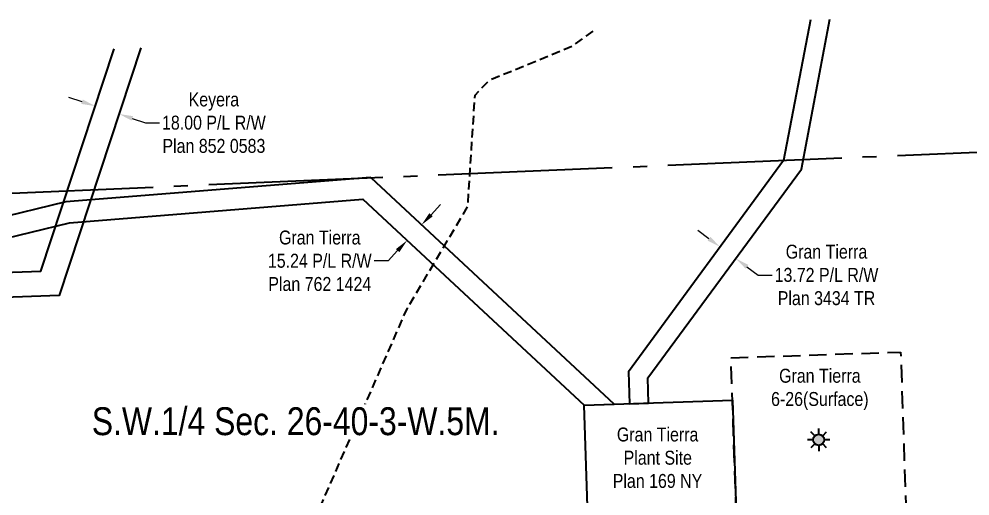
# Model space of a CAD drawing. Extents: x 675519 to 688669, y 5804595 to 5836613.
# Drawn here: x 680842 to 681525, y 5816683 to 5817025 of the extents above; entities that cross this region are included whole.
import ezdxf

# ---------------------------------------------------------------- set-up
doc = ezdxf.new("R2010")
doc.units = 0
doc.header["$LTSCALE"] = 5
doc.header["$PDMODE"] = 3
doc.header["$PDSIZE"] = 10
for name, pattern in [('foc-ACCESSROAD', [3.75, 2.5, -1.25]), ('foc-QUARTERLINE', [33, 25, -3, 2, -3]), ('UG_PIPE', [1.875, 1.25, -0.625])]:
    doc.linetypes.add(name, pattern=pattern)
doc.layers.get('Defpoints').update_dxf_attribs({"color": 9})
for name, color, linetype in [('AS-PIPE-UG', 44, 'UG_PIPE'), ('C-SYMBOL', 7, 'Continuous'), ('F-RW', 190, 'Continuous'), ('F-WS', 190, 'foc-ACCESSROAD'), ('F-WS-S', 8, 'Continuous'), ('L-QSEC', 8, 'foc-QUARTERLINE')]:
    doc.layers.add(name, color=color, linetype=linetype)
doc.layers.add('F-RW-T', color=190, linetype='Continuous', lineweight=9)
doc.layers.add('F-WS-T', color=190, linetype='Continuous', lineweight=9)
doc.styles.add('175L', font='ARIALN.TTF', dxfattribs={"height": 20})
doc.styles.add('80CG', font='ARIALN.TTF', dxfattribs={"height": 10})
doc.dimstyles.new('Compass 5 000', dxfattribs={"dimscale": 5, "dimtxt": 9, "dimasz": 2, "dimexe": 0.2, "dimexo": 0.0625, "dimgap": 0.5, "dimtad": 0, "dimtih": 1, "dimtoh": 1, "dimzin": 0, "dimdsep": 46, "dimtxsty": '80CG', "dimcen": 0.1, "dimse1": 1, "dimse2": 1, "dimclrd": 256, "dimclrt": 256, "dimaunit": 1, "dimadec": 4, "dimazin": 0, "dimtfac": 0.06, "dimtofl": 0, "dimtmove": 0, "dimatfit": 1, "dimfxl": 0.2, "dimtolj": 1, "dimtzin": 0, "dimlwd": -1, "dimarcsym": 0})

# ---------------------------------------------------------------- blocks, each defined once
blk = doc.blocks.new('GAS')
h = blk.add_hatch(color=255)
h.dxf.hatch_style = 1
edge = h.paths.add_edge_path()
edge.add_arc((0, 0), 0.9, 0, 360)
for p, q in [((0, 0.81), (0, 1.62)), ((-0.81, 0), (-1.62, 0)), ((-0.57, 0.57), (-1.14, 1.14)), ((0.57, 0.57), (1.14, 1.14)), ((1.62, 0), (0.81, 0)), ((-0.57, -0.57), (-1.14, -1.14)), ((0, -0.81), (0, -1.62)), ((1.14, -1.14), (0.57, -0.57))]:
    blk.add_line(p, q)
blk.add_circle((0, 0), 0.8)
blk = doc.blocks.new('*D608')
at = {"layer": 'Defpoints', "color": 0, "transparency": 16777216}
for p in [(681342.79, 5816857.19), (681353.94, 5816848.97), (681357.09, 5816853.24)]:
    blk.add_point(p, dxfattribs=at)
at = {"layer": 'F-RW-T', "transparency": 16777216}
for p, q in [((681337.89, 5816867.39), (681329.83, 5816873.33)), ((681365.14, 5816847.31), (681373.19, 5816841.38)), ((681373.19, 5816841.38), (681383.19, 5816841.38))]:
    blk.add_line(p, q, dxfattribs=at)
for points in [[(681338.87, 5816868.74), (681336.9, 5816866.05), (681345.94, 5816861.46)], [(681366.13, 5816848.65), (681364.15, 5816845.97), (681357.09, 5816853.24)]]:
    blk.add_solid(points, dxfattribs=at)
at = {"layer": 'F-RW-T', "transparency": 16777216, "insert": (681422.28, 5816841.38), "char_height": 10, "attachment_point": 5, "style": '80CG'}
blk.add_mtext('\\A1;Gran Tierra\\P13.72 P/L R/W\\PPlan 3434 TR', dxfattribs=at)
blk = doc.blocks.new('*D609')
at = {"layer": 'Defpoints', "color": 0, "transparency": 16777216}
for p in [(681127.85, 5816880.71), (681117.47, 5816869.56), (681121.1, 5816866.17)]:
    blk.add_point(p, dxfattribs=at)
at = {"layer": 'F-RW-T', "transparency": 16777216}
for p, q in [((681138.29, 5816884.64), (681145.11, 5816891.96)), ((681114.28, 5816858.85), (681107.47, 5816851.54)), ((681107.47, 5816851.54), (681097.47, 5816851.54))]:
    blk.add_line(p, q, dxfattribs=at)
for points in [[(681137.08, 5816885.78), (681139.51, 5816883.51), (681131.48, 5816877.32)], [(681113.06, 5816859.99), (681115.5, 5816857.72), (681121.1, 5816866.17)]]:
    blk.add_solid(points, dxfattribs=at)
at = {"layer": 'F-RW-T', "transparency": 16777216, "insert": (681058.38, 5816851.54), "char_height": 10, "attachment_point": 5, "style": '80CG'}
blk.add_mtext('\\A1;Gran Tierra\\P15.24 P/L R/W\\PPlan 762 1424', dxfattribs=at)
blk = doc.blocks.new('*D610')
at = {"layer": 'Defpoints', "color": 0, "transparency": 16777216}
for p in [(680914.27, 5816956.9), (680891.31, 5816944.83), (680908.4, 5816939.18)]:
    blk.add_point(p, dxfattribs=at)
at = {"layer": 'F-RW-T', "transparency": 16777216}
for p, q in [((680887.69, 5816965.7), (680878.19, 5816968.84)), ((680923.76, 5816953.76), (680933.25, 5816950.62)), ((680933.25, 5816950.62), (680943.25, 5816950.62))]:
    blk.add_line(p, q, dxfattribs=at)
for points in [[(680888.21, 5816967.28), (680887.16, 5816964.12), (680897.18, 5816962.56)], [(680924.28, 5816955.34), (680923.24, 5816952.18), (680914.27, 5816956.9)]]:
    blk.add_solid(points, dxfattribs=at)
at = {"layer": 'F-RW-T', "transparency": 16777216, "insert": (680982.34, 5816950.62), "char_height": 10, "attachment_point": 5, "style": '80CG'}
blk.add_mtext('\\A1;Keyera\\P18.00 P/L R/W\\PPlan 852 0583', dxfattribs=at)

msp = doc.modelspace()

# ---------------------------------------------------------------- linework, layer by layer
at = {"layer": 'AS-PIPE-UG', "flags": 128}
msp.add_lwpolyline([(680754.082, 5816390.945), (680831.06, 5816360.597), (680918.842, 5816349.669), (680999.245, 5816532.721), (681028.83, 5816607.021), (681121.293, 5816817.533), (681164.688, 5816890.587), (681165.338, 5816900.561), (681169.87, 5816970.389), (681180.231, 5816981.226), (681240.351, 5817005.869), (681256.934, 5817018.042)], dxfattribs=at)
at = {"layer": 'F-RW', "flags": 128}
for points in [[(681410.699, 5817024.453), (681391.459, 5816923.43), (681280.031, 5816771.782), (681280.804, 5816748.997), (681294.51, 5816749.462), (681293.899, 5816767.484), (681404.239, 5816917.234), (681424.771, 5817025.04)], [(680929.992, 5817004.411), (680871.128, 5816826.571), (680824.793, 5816825.028), (680824.184, 5816843.015), (680857.985, 5816844.14), (680910.769, 5817003.61)]]:
    msp.add_lwpolyline(points, dxfattribs=at)
for points in [[(680823.427, 5816865.348), (680878.554, 5816878.83), (681089.378, 5816895.706), (681248.139, 5816747.889), (681269.715, 5816748.621), (681095.415, 5816910.903), (681094.85, 5816911.43), (680876.121, 5816893.92), (680822.9, 5816880.907)], [(681248.139, 5816747.889), (681354.735, 5816751.504), (681359.9, 5816599.23), (681253.303, 5816595.616)]]:
    msp.add_lwpolyline(points, close=True, dxfattribs=at)
at = {"layer": 'F-WS', "flags": 128}
msp.add_lwpolyline([(681479.665, 5816664.276), (681357.834, 5816660.14), (681353.698, 5816781.971), (681475.529, 5816786.106)], close=True, dxfattribs=at)
at = {"layer": 'L-QSEC', "flags": 128}
msp.add_lwpolyline([(681598.112, 5816932.174), (680822.275, 5816899.345)], dxfattribs=at)

# ---------------------------------------------------------------- block references
at = {"layer": 'F-WS-S', "color": 3, "xscale": 4.999214999999947, "yscale": 4.999214999999947, "zscale": 4.999214999999947}
msp.add_blockref('GAS', (681416.682, 5816723.123), dxfattribs=at)

# ---------------------------------------------------------------- texts
at = {"layer": 'F-WS-T', "char_height": 9.99843, "attachment_point": 1, "style": '175L'}
for s, insert in [('\\pi3.4864;Gran Tierra\\P\\pi-2.2631;6-26(Surface)', (681384.764, 5816774.081)), ('\\pi3.4864;Gran Tierra\\P\\pi8.3697;Plant Site\\P\\pi0.52641;Plan 169 NY', (681268.249, 5816731.947))]:
    msp.add_mtext_dynamic_manual_height_columns(s, width=64.39212, gutter_width=100, heights=[0], dxfattribs=dict(at, insert=insert))

# ---------------------------------------------------------------- dimensions: what is measured, and where the dimension line sits
at = {"layer": 'F-RW-T', "color": 3}
dim = msp.add_linear_dim(base=(680914.267, 5816956.903), p1=(680891.314, 5816944.833), p2=(680908.4, 5816939.177), angle=341.685854, text='Keyera\\P18.00 P/L R/W\\PPlan 852 0583', dimstyle='Compass 5 000', dxfattribs=at)
dim.commit()
dim.dimension.update_dxf_attribs({"geometry": '*D610', "text_midpoint": (680982.34, 5816950.619), "dimtype": 161})
for p1, p2, distance, text, picture, middle in [((681127.848, 5816880.707), (681117.465, 5816869.555), 4.964, 'Gran Tierra\\P15.24 P/L R/W\\PPlan 762 1424', '*D609', (681058.383, 5816851.535)), ((681342.786, 5816857.188), (681353.94, 5816848.969), 5.31, 'Gran Tierra\\P13.72 P/L R/W\\PPlan 3434 TR', '*D608', (681422.277, 5816841.381))]:
    dim = msp.add_aligned_dim(p1=p1, p2=p2, distance=distance, text=text, dimstyle='Compass 5 000', dxfattribs=at)
    dim.commit()
    dim.dimension.update_dxf_attribs({"geometry": picture, "text_midpoint": middle})

# ---------------------------------------------------------------- next in the draw order: texts
at = {"layer": 'C-SYMBOL', "color": 3, "insert": (681041.059, 5816746.474), "char_height": 19.99686, "width": 292.8326, "attachment_point": 2, "style": '175L', "bg_fill": 3, "box_fill_scale": 1.1, "bg_fill_color": 256, "bg_fill_transparency": 0}
msp.add_mtext('S.W.1/4 Sec. 26-40-3-W.5M.', dxfattribs=at)

doc.saveas('drawing.dxf')
